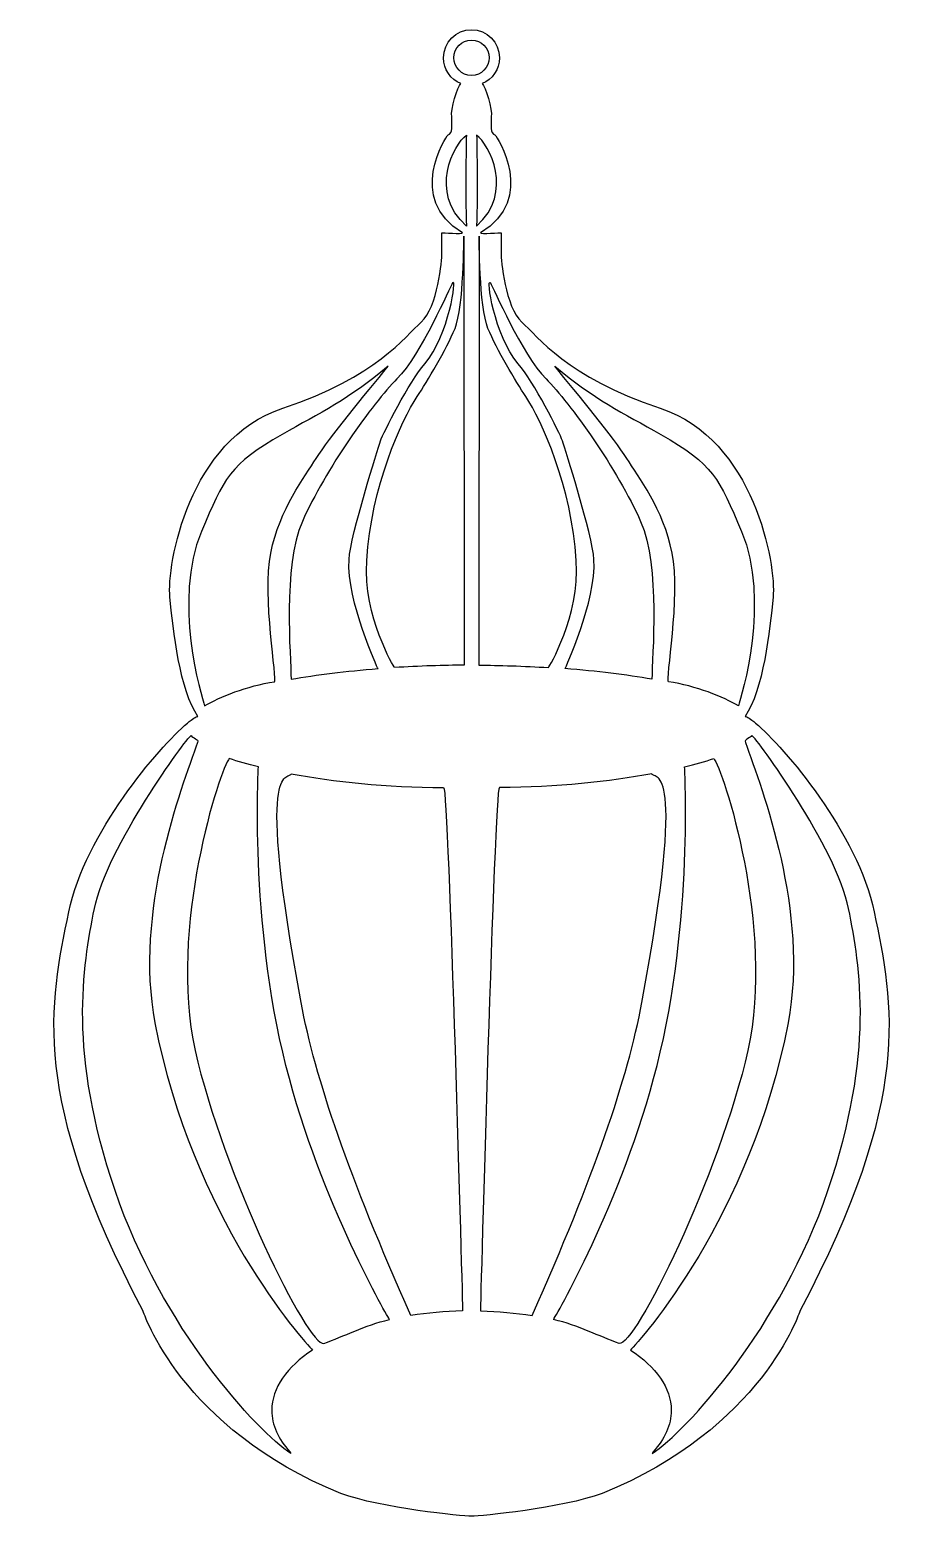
# Model space of a CAD drawing. Header units: centimetres. Extents: x -6.3 to 6.3, y -10.5 to 10.5.
import ezdxf

# ---------------------------------------------------------------- set-up
doc = ezdxf.new("R2010")
doc.units = ezdxf.units.CM
doc.header["$MEASUREMENT"] = 0
doc.layers.add('Camada 1', color=7, linetype='Continuous')

msp = doc.modelspace()

# ---------------------------------------------------------------- linework, layer by layer
at = {"layer": 'Camada 1', "color": 7}
msp.add_ellipse((0.00003, 10.14681), major_axis=(0, 0.25058), ratio=1, dxfattribs=at)
at = {"layer": 'Camada 1'}
msp.add_open_spline([(4.03079, 0.70791), (3.95935, 0.76805), (3.90734, 0.80144), (3.88233, 0.80274), (3.88233, 0.80274), (4.13908, 1.15686), (4.23666, 2.03557), (4.28069, 2.49351), (4.28069, 2.49351), (4.32501, 2.95383), (4.01513, 4.73313), (2.6784, 5.17572), (2.6784, 5.17572), (1.3417, 5.61832), (0.94342, 6.19376), (0.71321, 6.39733), (0.71321, 6.39733), (0.4831, 6.6009), (0.41227, 7.29141), (0.42111, 7.37108), (0.42111, 7.37108), (0.42111, 7.37108), (0.42111, 7.66321), (0.42111, 7.66321), (0.42111, 7.66321), (0.42111, 7.66321), (0.12015, 7.64551), (0.12901, 7.66321), (0.12901, 7.66321), (0.93453, 8.15007), (0.35917, 9.03531), (0.33261, 9.05301), (0.33261, 9.05301), (0.26175, 9.07068), (0.27948, 9.19467), (0.27948, 9.30974), (0.27948, 9.30974), (0.30604, 9.40713), (0.19098, 9.7435), (0.15137, 9.77914), (0.15137, 9.77914), (0.29578, 9.8387), (0.39743, 9.98083), (0.39743, 10.14678), (0.39743, 10.14678), (0.39743, 10.36631), (0.21955, 10.54424), (0.00003, 10.54424), (0.00003, 10.54424), (-0.21947, 10.54424), (-0.3974, 10.36631), (-0.3974, 10.14681), (-0.3974, 10.14681), (-0.3974, 9.98089), (-0.29572, 9.83873), (-0.15131, 9.77917), (-0.15131, 9.77917), (-0.19092, 9.7435), (-0.30599, 9.40714), (-0.27942, 9.30977), (-0.27942, 9.30977), (-0.27942, 9.1947), (-0.26172, 9.07072), (-0.33252, 9.05304), (-0.33252, 9.05304), (-0.35908, 9.03537), (-0.93445, 8.15012), (-0.12892, 7.66324), (-0.12892, 7.66324), (-0.12008, 7.64554), (-0.42105, 7.66324), (-0.42105, 7.66324), (-0.42105, 7.66324), (-0.42105, 7.66324), (-0.42105, 7.37111), (-0.42105, 7.37111), (-0.42105, 7.37111), (-0.41221, 7.29144), (-0.48302, 6.60093), (-0.71318, 6.39736), (-0.71318, 6.39736), (-0.94334, 6.19379), (-1.34167, 5.61835), (-2.67837, 5.17575), (-2.67837, 5.17575), (-4.01507, 4.73315), (-4.32493, 2.95386), (-4.28066, 2.49354), (-4.28066, 2.49354), (-4.23663, 2.03557), (-4.13903, 1.15686), (-3.8823, 0.80277), (-3.8823, 0.80277), (-3.90728, 0.80145), (-3.95932, 0.76806), (-4.03073, 0.70794), (-4.03073, 0.70794), (-4.44037, 0.36307), (-5.48674, -0.86166), (-5.71474, -1.96798), (-5.71474, -1.96798), (-5.98794, -3.29373), (-6.27007, -4.59149), (-4.66132, -7.63345), (-4.66132, -7.63345), (-4.66132, -7.63345), (-4.12594, -9.30292), (-1.85486, -10.21978), (-1.85486, -10.21978), (-1.29064, -10.43137), (-0.1198, -10.54424), (-0.00696, -10.54424), (-0.00696, -10.54424), (-0.00696, -10.54424), (0.00699, -10.54424), (0.00699, -10.54424), (0.00699, -10.54424), (0.11983, -10.54424), (1.29067, -10.43137), (1.85489, -10.21978), (1.85489, -10.21978), (4.12597, -9.30292), (4.66135, -7.63345), (4.66135, -7.63345), (4.66135, -7.63345), (6.27012, -4.59146), (5.98794, -3.29373), (5.71474, -1.96798), (5.71474, -1.96798), (5.48682, -0.86166), (4.4404, 0.36307), (4.03079, 0.70791)], degree=3, knots=[0, 0, 0, 0, 0.02941176, 0.02941176, 0.02941176, 0.02941176, 0.05882353, 0.05882353, 0.05882353, 0.05882353, 0.08823529, 0.08823529, 0.08823529, 0.08823529, 0.11764706, 0.11764706, 0.11764706, 0.11764706, 0.14705882, 0.14705882, 0.14705882, 0.14705882, 0.17647059, 0.17647059, 0.17647059, 0.17647059, 0.20588235, 0.20588235, 0.20588235, 0.20588235, 0.23529412, 0.23529412, 0.23529412, 0.23529412, 0.26470588, 0.26470588, 0.26470588, 0.26470588, 0.29411765, 0.29411765, 0.29411765, 0.29411765, 0.32352941, 0.32352941, 0.32352941, 0.32352941, 0.35294118, 0.35294118, 0.35294118, 0.35294118, 0.38235294, 0.38235294, 0.38235294, 0.38235294, 0.41176471, 0.41176471, 0.41176471, 0.41176471, 0.44117647, 0.44117647, 0.44117647, 0.44117647, 0.47058824, 0.47058824, 0.47058824, 0.47058824, 0.5, 0.5, 0.5, 0.5, 0.52941176, 0.52941176, 0.52941176, 0.52941176, 0.55882353, 0.55882353, 0.55882353, 0.55882353, 0.58823529, 0.58823529, 0.58823529, 0.58823529, 0.61764706, 0.61764706, 0.61764706, 0.61764706, 0.64705882, 0.64705882, 0.64705882, 0.64705882, 0.67647059, 0.67647059, 0.67647059, 0.67647059, 0.70588235, 0.70588235, 0.70588235, 0.70588235, 0.73529412, 0.73529412, 0.73529412, 0.73529412, 0.76470588, 0.76470588, 0.76470588, 0.76470588, 0.79411765, 0.79411765, 0.79411765, 0.79411765, 0.82352941, 0.82352941, 0.82352941, 0.82352941, 0.85294118, 0.85294118, 0.85294118, 0.85294118, 0.88235294, 0.88235294, 0.88235294, 0.88235294, 0.91176471, 0.91176471, 0.91176471, 0.91176471, 0.94117647, 0.94117647, 0.94117647, 0.94117647, 1, 1, 1, 1], dxfattribs=at)
at = {"layer": 'Camada 1', "color": 7}
for points, knots in [([(-0.0726, 9.04699), (-0.25167, 8.92166), (-0.60978, 8.2412), (-0.0726, 7.75773), (-0.0726, 7.75773), (-0.09051, 8.22329), (-0.0726, 9.04699), (-0.0726, 9.04699)], [0, 0, 0, 0, 0.33333333, 0.33333333, 0.33333333, 0.33333333, 1, 1, 1, 1]), ([(0.07265, 9.04699), (0.25167, 8.92166), (0.60983, 8.2412), (0.07265, 7.75773), (0.07265, 7.75773), (0.09057, 8.22329), (0.07265, 9.04699), (0.07265, 9.04699)], [0, 0, 0, 0, 0.33333333, 0.33333333, 0.33333333, 0.33333333, 1, 1, 1, 1]), ([(-1.4872, 3.01253), (-1.53694, 2.21187), (-1.09358, 1.4961), (-1.09358, 1.4961), (-1.09358, 1.4961), (-0.74584, 1.51729), (-0.37902, 1.52862), (-0.10621, 1.52862), (-0.10621, 1.52862), (-0.10621, 1.52862), (-0.10722, 7.61443), (-0.10722, 7.61443), (-0.10722, 7.61443), (-0.10722, 7.61443), (-0.10844, 6.61171), (-0.2338, 6.30728), (-0.2338, 6.30728), (-0.35913, 6.00288), (-0.62774, 5.5552), (-0.77098, 5.34036), (-0.77098, 5.34036), (-0.99571, 5.0032), (-1.42203, 4.06137), (-1.4872, 3.01253)], [0, 0, 0, 0, 0.14285714, 0.14285714, 0.14285714, 0.14285714, 0.28571429, 0.28571429, 0.28571429, 0.28571429, 0.42857143, 0.42857143, 0.42857143, 0.42857143, 0.57142857, 0.57142857, 0.57142857, 0.57142857, 0.71428571, 0.71428571, 0.71428571, 0.71428571, 1, 1, 1, 1]), ([(1.48728, 3.01253), (1.53702, 2.21187), (1.09363, 1.4961), (1.09363, 1.4961), (1.09363, 1.4961), (0.74589, 1.51729), (0.3791, 1.52862), (0.10626, 1.52862), (0.10626, 1.52862), (0.10626, 1.52862), (0.10727, 7.61443), (0.10727, 7.61443), (0.10727, 7.61443), (0.10727, 7.61443), (0.10849, 6.61171), (0.23385, 6.30728), (0.23385, 6.30728), (0.35918, 6.00288), (0.62776, 5.5552), (0.77103, 5.34036), (0.77103, 5.34036), (0.99576, 5.0032), (1.42206, 4.06137), (1.48728, 3.01253)], [0, 0, 0, 0, 0.14285714, 0.14285714, 0.14285714, 0.14285714, 0.28571429, 0.28571429, 0.28571429, 0.28571429, 0.42857143, 0.42857143, 0.42857143, 0.42857143, 0.57142857, 0.57142857, 0.57142857, 0.57142857, 0.71428571, 0.71428571, 0.71428571, 0.71428571, 1, 1, 1, 1]), ([(-0.26958, 6.95191), (-0.19936, 7.05724), (-0.32329, 6.19983), (-0.66349, 5.80589), (-0.66349, 5.80589), (-0.88119, 5.55382), (-1.25441, 4.82106), (-1.29024, 4.71361), (-1.29024, 4.71361), (-1.32607, 4.60616), (-1.71696, 3.37561), (-1.73789, 3.03041), (-1.73789, 3.03041), (-1.77371, 2.43949), (-1.32691, 1.48019), (-1.32691, 1.48019), (-1.32691, 1.48019), (-1.78112, 1.4459), (-2.19816, 1.39452), (-2.56161, 1.32962), (-2.56161, 1.32962), (-2.56161, 1.65164), (-2.6808, 2.929), (-2.40045, 3.5676), (-2.40045, 3.5676), (-2.07813, 4.30174), (-1.39768, 5.25083), (-1.05745, 5.59103), (-1.05745, 5.59103), (-0.71726, 5.93123), (-0.30541, 6.89818), (-0.26958, 6.95191)], [0, 0, 0, 0, 0.11111111, 0.11111111, 0.11111111, 0.11111111, 0.22222222, 0.22222222, 0.22222222, 0.22222222, 0.33333333, 0.33333333, 0.33333333, 0.33333333, 0.44444444, 0.44444444, 0.44444444, 0.44444444, 0.55555556, 0.55555556, 0.55555556, 0.55555556, 0.66666667, 0.66666667, 0.66666667, 0.66666667, 0.77777778, 0.77777778, 0.77777778, 0.77777778, 1, 1, 1, 1]), ([(0.26964, 6.95191), (0.19942, 7.05724), (0.32332, 6.19983), (0.66353, 5.80589), (0.66353, 5.80589), (0.88126, 5.55382), (1.25448, 4.82106), (1.29028, 4.71361), (1.29028, 4.71361), (1.3261, 4.60616), (1.71703, 3.37561), (1.73798, 3.03041), (1.73798, 3.03041), (1.77378, 2.43949), (1.32698, 1.48019), (1.32698, 1.48019), (1.32698, 1.48019), (1.78119, 1.4459), (2.19823, 1.39452), (2.56166, 1.32962), (2.56166, 1.32962), (2.56166, 1.65164), (2.68085, 2.929), (2.4005, 3.5676), (2.4005, 3.5676), (2.07816, 4.30174), (1.39773, 5.25083), (1.0575, 5.59103), (1.0575, 5.59103), (0.71726, 5.93123), (0.30544, 6.89818), (0.26964, 6.95191)], [0, 0, 0, 0, 0.11111111, 0.11111111, 0.11111111, 0.11111111, 0.22222222, 0.22222222, 0.22222222, 0.22222222, 0.33333333, 0.33333333, 0.33333333, 0.33333333, 0.44444444, 0.44444444, 0.44444444, 0.44444444, 0.55555556, 0.55555556, 0.55555556, 0.55555556, 0.66666667, 0.66666667, 0.66666667, 0.66666667, 0.77777778, 0.77777778, 0.77777778, 0.77777778, 1, 1, 1, 1]), ([(-2.7944, 1.29353), (-3.18662, 1.23868), (-3.58225, 1.07655), (-3.78712, 0.95359), (-3.78712, 0.95359), (-3.83295, 1.07869), (-4.24482, 2.45743), (-3.83295, 3.42438), (-3.83295, 3.42438), (-3.50947, 4.18379), (-3.43896, 4.37701), (-2.68696, 4.80315), (-2.68696, 4.80315), (-2.14975, 5.10758), (-1.7379, 5.30451), (-1.1828, 5.7701), (-1.1828, 5.7701), (-1.50512, 5.37616), (-2.02441, 4.74944), (-2.20348, 4.46295), (-2.20348, 4.46295), (-2.36509, 4.20437), (-2.72275, 3.7467), (-2.84811, 3.11995), (-2.84811, 3.11995), (-2.97058, 2.50744), (-2.75368, 1.29922), (-2.7944, 1.29353)], [0, 0, 0, 0, 0.125, 0.125, 0.125, 0.125, 0.25, 0.25, 0.25, 0.25, 0.375, 0.375, 0.375, 0.375, 0.5, 0.5, 0.5, 0.5, 0.625, 0.625, 0.625, 0.625, 0.75, 0.75, 0.75, 0.75, 1, 1, 1, 1]), ([(2.7944, 1.29353), (3.18662, 1.23868), (3.58228, 1.07655), (3.78714, 0.95359), (3.78714, 0.95359), (3.83297, 1.07869), (4.24482, 2.45743), (3.83297, 3.42438), (3.83297, 3.42438), (3.50946, 4.18379), (3.43898, 4.37701), (2.68698, 4.80315), (2.68698, 4.80315), (2.14977, 5.10758), (1.73795, 5.30451), (1.18282, 5.7701), (1.18282, 5.7701), (1.50514, 5.37616), (2.02441, 4.74944), (2.20348, 4.46295), (2.20348, 4.46295), (2.36511, 4.20437), (2.72275, 3.7467), (2.84811, 3.11995), (2.84811, 3.11995), (2.97058, 2.50744), (2.75373, 1.29922), (2.7944, 1.29353)], [0, 0, 0, 0, 0.125, 0.125, 0.125, 0.125, 0.25, 0.25, 0.25, 0.25, 0.375, 0.375, 0.375, 0.375, 0.5, 0.5, 0.5, 0.5, 0.625, 0.625, 0.625, 0.625, 0.75, 0.75, 0.75, 0.75, 1, 1, 1, 1]), ([(-4.49313, -3.54374), (-4.7942, -1.97806), (-4.12784, -0.23409), (-3.88678, 0.4329), (-3.88678, 0.4329), (-3.86963, 0.48034), (-3.95727, 0.49688), (-3.97994, 0.52982), (-3.97994, 0.52982), (-4.04373, 0.50466), (-5.1799, -1.06429), (-5.3518, -1.92374), (-5.3518, -1.92374), (-5.51997, -2.76469), (-5.72359, -3.9686), (-5.05967, -5.92056), (-5.05967, -5.92056), (-4.39575, -7.87247), (-3.04135, -9.34636), (-2.56333, -9.65177), (-2.56333, -9.65177), (-2.56333, -9.65177), (-2.57743, -9.62941), (-2.57743, -9.62941), (-2.57743, -9.62941), (-2.74232, -9.45045), (-2.83426, -9.25137), (-2.83426, -9.04161), (-2.83426, -9.04161), (-2.83426, -8.72033), (-2.6186, -8.42413), (-2.25538, -8.18693), (-2.25538, -8.18693), (-2.3863, -8.05745), (-3.962, -6.30564), (-4.49313, -3.54374)], [0, 0, 0, 0, 0.1, 0.1, 0.1, 0.1, 0.2, 0.2, 0.2, 0.2, 0.3, 0.3, 0.3, 0.3, 0.4, 0.4, 0.4, 0.4, 0.5, 0.5, 0.5, 0.5, 0.6, 0.6, 0.6, 0.6, 0.7, 0.7, 0.7, 0.7, 0.8, 0.8, 0.8, 0.8, 1, 1, 1, 1]), ([(4.49315, -3.54374), (4.79425, -1.97807), (4.12787, -0.23409), (3.8868, 0.43289), (3.8868, 0.43289), (3.86968, 0.48033), (3.95729, 0.49687), (3.97996, 0.52981), (3.97996, 0.52981), (4.04375, 0.50465), (5.17995, -1.0643), (5.35185, -1.92375), (5.35185, -1.92375), (5.51999, -2.7647), (5.72364, -3.96861), (5.05972, -5.92057), (5.05972, -5.92057), (4.3958, -7.87248), (3.04143, -9.34637), (2.56338, -9.65178), (2.56338, -9.65178), (2.56338, -9.65178), (2.57748, -9.62942), (2.57748, -9.62942), (2.57748, -9.62942), (2.74237, -9.45046), (2.83428, -9.25138), (2.83428, -9.04162), (2.83428, -9.04162), (2.83428, -8.72034), (2.61862, -8.42414), (2.25542, -8.18694), (2.25542, -8.18694), (2.38636, -8.05745), (3.96203, -6.30564), (4.49315, -3.54374)], [0, 0, 0, 0, 0.1, 0.1, 0.1, 0.1, 0.2, 0.2, 0.2, 0.2, 0.3, 0.3, 0.3, 0.3, 0.4, 0.4, 0.4, 0.4, 0.5, 0.5, 0.5, 0.5, 0.6, 0.6, 0.6, 0.6, 0.7, 0.7, 0.7, 0.7, 0.8, 0.8, 0.8, 0.8, 1, 1, 1, 1]), ([(-2.41834, -3.25481), (-2.21736, -4.33616), (-1.73788, -5.72591), (-0.86031, -7.69664), (-0.86031, -7.69664), (-0.62716, -7.6597), (-0.38091, -7.63743), (-0.12593, -7.63187), (-0.12593, -7.63187), (-0.12593, -7.63187), (-0.3241, -0.20671), (-0.39533, -0.20671), (-0.39533, -0.20671), (-1.21427, -0.20671), (-1.96092, -0.11916), (-2.56139, -0.01198), (-2.56139, -0.01198), (-2.60255, -0.10878), (-3.06639, 0.23211), (-2.41834, -3.25481)], [0, 0, 0, 0, 0.16666667, 0.16666667, 0.16666667, 0.16666667, 0.33333333, 0.33333333, 0.33333333, 0.33333333, 0.5, 0.5, 0.5, 0.5, 0.66666667, 0.66666667, 0.66666667, 0.66666667, 1, 1, 1, 1]), ([(2.41834, -3.25481), (2.21739, -4.33616), (1.73794, -5.72591), (0.86031, -7.69664), (0.86031, -7.69664), (0.62713, -7.6597), (0.38094, -7.63743), (0.12593, -7.63187), (0.12593, -7.63187), (0.12593, -7.63187), (0.32408, -0.20671), (0.39536, -0.20671), (0.39536, -0.20671), (1.21425, -0.20671), (1.96098, -0.11916), (2.5614, -0.01198), (2.5614, -0.01198), (2.6026, -0.10878), (3.06639, 0.23211), (2.41834, -3.25481)], [0, 0, 0, 0, 0.16666667, 0.16666667, 0.16666667, 0.16666667, 0.33333333, 0.33333333, 0.33333333, 0.33333333, 0.5, 0.5, 0.5, 0.5, 0.66666667, 0.66666667, 0.66666667, 0.66666667, 1, 1, 1, 1]), ([(-1.16411, -7.75463), (-1.51929, -7.8344), (-1.81546, -7.99498), (-2.09465, -8.09105), (-2.09465, -8.09105), (-2.30817, -8.1645), (-3.52851, -5.68977), (-3.92244, -3.93497), (-3.92244, -3.93497), (-4.31035, -2.20706), (-3.56433, 0.07603), (-3.43735, 0.20647), (-3.43735, 0.20647), (-3.31591, 0.16345), (-3.17769, 0.12289), (-3.0246, 0.08521), (-3.0246, 0.08521), (-3.0246, 0.08521), (-3.15245, -2.1085), (-2.63318, -4.14982), (-2.63318, -4.14982), (-2.13341, -6.11453), (-1.16411, -7.75463), (-1.16411, -7.75463)], [0, 0, 0, 0, 0.14285714, 0.14285714, 0.14285714, 0.14285714, 0.28571429, 0.28571429, 0.28571429, 0.28571429, 0.42857143, 0.42857143, 0.42857143, 0.42857143, 0.57142857, 0.57142857, 0.57142857, 0.57142857, 0.71428571, 0.71428571, 0.71428571, 0.71428571, 1, 1, 1, 1]), ([(1.16417, -7.75463), (1.51932, -7.8344), (1.81549, -7.99498), (2.09471, -8.09105), (2.09471, -8.09105), (2.30823, -8.1645), (3.52854, -5.68977), (3.9225, -3.93497), (3.9225, -3.93497), (4.31043, -2.20706), (3.56441, 0.07603), (3.43741, 0.20647), (3.43741, 0.20647), (3.31594, 0.16345), (3.17772, 0.12289), (3.02463, 0.08521), (3.02463, 0.08521), (3.02463, 0.08521), (3.15248, -2.1085), (2.63323, -4.14982), (2.63323, -4.14982), (2.13344, -6.11453), (1.16417, -7.75463), (1.16417, -7.75463)], [0, 0, 0, 0, 0.14285714, 0.14285714, 0.14285714, 0.14285714, 0.28571429, 0.28571429, 0.28571429, 0.28571429, 0.42857143, 0.42857143, 0.42857143, 0.42857143, 0.57142857, 0.57142857, 0.57142857, 0.57142857, 0.71428571, 0.71428571, 0.71428571, 0.71428571, 1, 1, 1, 1])]:
    msp.add_open_spline(points, degree=3, knots=knots, dxfattribs=at)

doc.saveas('drawing.dxf')
